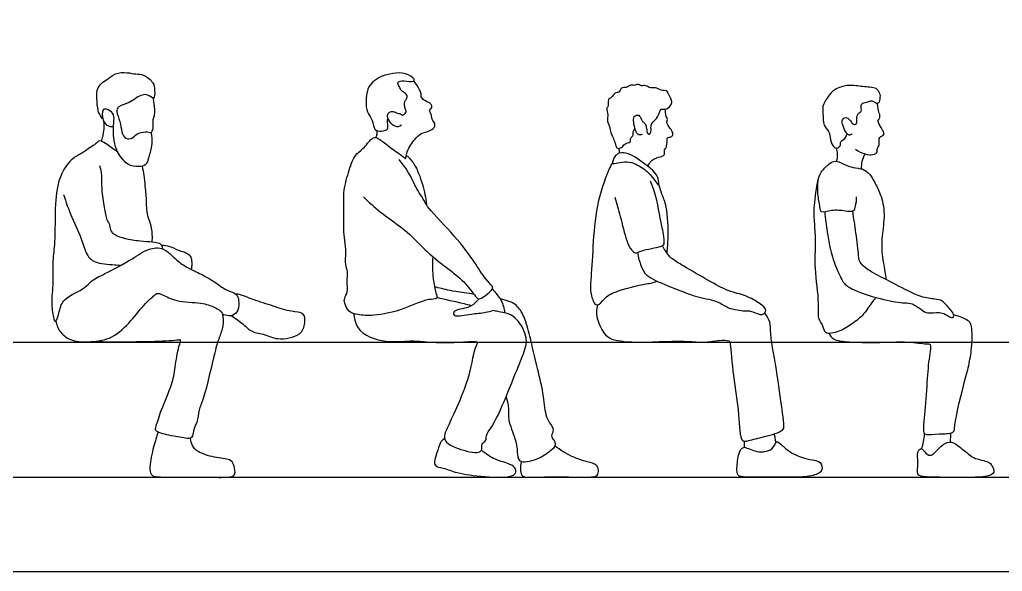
# Model space of a CAD drawing. Header units: millimetres. Extents: x 11.2 to 50.9, y -0.3 to 14.1.
# Drawn here: x 14.956 to 18.278, y 10.298 to 12.165 of the extents above; entities that cross this region are included whole.
import ezdxf

# ---------------------------------------------------------------- set-up
doc = ezdxf.new("R2010")
doc.units = ezdxf.units.MM
for name, color, linetype, true_color in [('AG-DIAGRAM', 7, 'Continuous', 0xfecc66), ('AG-GUIDES', 7, 'Continuous', 0xcccccc), ('AG-PEOPLE', 7, 'Continuous', 0x66ccff), ('X-VPRT', 6, 'Continuous', 0xff00ff)]:
    doc.layers.add(name, color=color, linetype=linetype, true_color=true_color)

msp = doc.modelspace()

# ---------------------------------------------------------------- linework, layer by layer
at = {"layer": 'AG-DIAGRAM'}
msp.add_line((11.4354, 10.6163), (21.0321, 10.6163), dxfattribs=at)
at = {"layer": 'AG-GUIDES'}
msp.add_line((11.4354, 11.0735), (21.0321, 11.0735), dxfattribs=at)
at = {"layer": 'AG-PEOPLE'}
for points, knots in [([(15.2362, 11.8293), (15.2248, 11.8446), (15.2192, 11.8574), (15.2164, 11.8987), (15.2148, 11.9248), (15.2311, 11.9513), (15.2535, 11.9623), (15.2775, 11.9856), (15.3192, 11.9867), (15.3479, 11.9798), (15.3762, 11.9806), (15.4097, 11.9517), (15.4122, 11.929), (15.4125, 11.8871), (15.3855, 11.921), (15.3448, 11.8974), (15.3286, 11.8837), (15.2883, 11.8731), (15.2813, 11.8528), (15.2961, 11.8202), (15.2991, 11.7861), (15.312, 11.7593), (15.337, 11.7617), (15.3508, 11.7795), (15.3718, 11.7847), (15.399, 11.7863), (15.4024, 11.7708), (15.4039, 11.7358), (15.3907, 11.6976), (15.385, 11.6714), (15.3565, 11.6653), (15.3215, 11.6723), (15.3055, 11.69), (15.2854, 11.7151), (15.2737, 11.7538), (15.2725, 11.7881), (15.2726, 11.803), (15.2752, 11.8239), (15.2739, 11.85), (15.2506, 11.8631), (15.234, 11.8627), (15.2328, 11.8226), (15.2548, 11.8026), (15.2673, 11.8025), (15.2729, 11.8031)], [0, 0, 0, 0, 0.225754, 0.585949, 0.88449, 1.188271, 1.473013, 1.797107, 2.158867, 2.470217, 2.770941, 3.130888, 3.423494, 3.719073, 4.004764, 4.37247, 4.655987, 5.008581, 5.248592, 5.583674, 5.928853, 6.218544, 6.475499, 6.739294, 7.009276, 7.288644, 7.487385, 7.826233, 8.197701, 8.476122, 8.765601, 9.103154, 9.377533, 9.697992, 10.066449, 10.398123, 10.617189, 10.877735, 11.162628, 11.444782, 11.640948, 11.973454, 12.276083, 12.510953, 12.510953, 12.510953, 12.510953]), ([(16.2466, 11.8077), (16.2379, 11.8008), (16.2252, 11.8009), (16.2062, 11.8174), (16.1963, 11.8398), (16.2048, 11.8531), (16.2211, 11.855), (16.2286, 11.8477), (16.2435, 11.8477), (16.2489, 11.8391), (16.2596, 11.8469), (16.2644, 11.8531), (16.2583, 11.8642), (16.256, 11.878), (16.2577, 11.8901), (16.267, 11.8985), (16.2646, 11.9143), (16.2487, 11.9207), (16.2406, 11.9334), (16.236, 11.9458), (16.2314, 11.954), (16.2559, 11.9609), (16.2884, 11.9516), (16.2923, 11.9661), (16.258, 11.9872), (16.2177, 11.9833), (16.1782, 11.9743), (16.1482, 11.9549), (16.1296, 11.931), (16.1234, 11.8694), (16.1374, 11.8405), (16.1492, 11.8247), (16.1531, 11.7882), (16.179, 11.7866), (16.1979, 11.7907), (16.2026, 11.8015), (16.1978, 11.8185), (16.1999, 11.8277), (16.201, 11.831)], [0, 0, 0, 0, 0.224381, 0.523352, 0.807863, 1.022226, 1.246944, 1.436357, 1.656605, 1.822451, 2.018982, 2.177601, 2.37792, 2.60433, 2.806539, 3.007663, 3.223191, 3.461107, 3.691162, 3.910119, 4.055668, 4.331721, 4.669094, 4.830284, 5.182138, 5.568233, 5.946415, 6.292465, 6.616181, 7.076375, 7.406851, 7.671914, 8.006872, 8.285177, 8.539222, 8.724681, 8.986816, 9.138183, 9.138183, 9.138183, 9.138183]), ([(16.2607, 11.6941), (16.2623, 11.7048), (16.2668, 11.7257), (16.2948, 11.7665), (16.3178, 11.7839), (16.351, 11.7889), (16.3633, 11.8085), (16.3529, 11.8236), (16.3483, 11.8311), (16.3485, 11.8436), (16.3414, 11.8532), (16.3412, 11.8588), (16.3477, 11.8642), (16.3508, 11.8713), (16.3457, 11.8816), (16.3312, 11.8868), (16.3175, 11.897), (16.3125, 11.9028), (16.3139, 11.9151), (16.3082, 11.9276), (16.2962, 11.948), (16.288, 11.9566)], [0, 0, 0, 0, 0.332115, 0.735896, 1.052064, 1.381383, 1.634672, 1.86987, 2.043388, 2.245496, 2.444039, 2.570382, 2.735011, 2.891121, 3.074212, 3.305423, 3.545771, 3.702133, 3.894077, 4.11188, 4.460766, 4.460766, 4.460766, 4.460766]), ([(17.06, 11.7764), (17.0564, 11.775), (17.0467, 11.7718), (17.036, 11.7917), (17.0316, 11.8166), (17.0294, 11.8383), (17.0517, 11.8459), (17.057, 11.8257), (17.0629, 11.8188), (17.0743, 11.8094), (17.075, 11.7934), (17.0795, 11.7745), (17.0924, 11.7802), (17.0886, 11.8007), (17.0943, 11.8194), (17.1161, 11.8323), (17.1206, 11.8674), (17.14, 11.8578), (17.1573, 11.8735), (17.1633, 11.8876), (17.1535, 11.9069), (17.1479, 11.9138), (17.1469, 11.9254), (17.1226, 11.9234), (17.1069, 11.9377), (17.0878, 11.9308), (17.0739, 11.9445), (17.0574, 11.9386), (17.0455, 11.9485), (17.0331, 11.9399), (17.0217, 11.9467), (17.0079, 11.9317), (16.9884, 11.9378), (16.9839, 11.9159), (16.9664, 11.9196), (16.9578, 11.8991), (16.9421, 11.897), (16.9484, 11.8703), (16.9366, 11.8645), (16.948, 11.8423), (16.9393, 11.8253), (16.9515, 11.803), (16.9535, 11.7826), (16.9611, 11.7675), (16.9688, 11.7494), (16.9707, 11.7388), (16.9751, 11.7273), (16.9936, 11.7306), (16.9987, 11.7458), (17.0232, 11.7487), (17.0196, 11.7643), (17.0317, 11.7721), (17.0286, 11.7835), (17.0333, 11.7925), (17.036, 11.7963)], [0, 0, 0, 0, 0.19479, 0.446697, 0.747407, 0.999943, 1.22751, 1.464435, 1.642973, 1.851994, 2.088919, 2.318408, 2.479968, 2.732059, 2.980065, 3.26625, 3.570221, 3.789339, 4.052824, 4.273666, 4.531557, 4.706813, 4.872921, 5.13572, 5.394886, 5.634484, 5.870269, 6.097006, 6.305218, 6.509088, 6.696962, 6.937515, 7.169205, 7.40048, 7.611969, 7.864471, 8.06517, 8.335274, 8.51474, 8.775937, 9.019708, 9.299547, 9.559843, 9.79751, 10.050103, 10.242978, 10.424072, 10.644522, 10.867448, 11.123445, 11.320576, 11.518682, 11.717796, 11.88249, 11.88249, 11.88249, 11.88249]), ([(17.7702, 11.7781), (17.7673, 11.7756), (17.7585, 11.7695), (17.7468, 11.7865), (17.7374, 11.8105), (17.7354, 11.8266), (17.7496, 11.8365), (17.7627, 11.8261), (17.77, 11.8135), (17.778, 11.8087), (17.7878, 11.8125), (17.7846, 11.8295), (17.7895, 11.8497), (17.8056, 11.8531), (17.7968, 11.876), (17.8102, 11.8847), (17.827, 11.8861), (17.8366, 11.8931), (17.8526, 11.8794), (17.8639, 11.8852), (17.8645, 11.8955), (17.8656, 11.902), (17.8663, 11.912), (17.8604, 11.9211), (17.8524, 11.9341), (17.8285, 11.9355), (17.7829, 11.9412), (17.754, 11.9437), (17.7091, 11.9308), (17.6883, 11.9036), (17.6681, 11.8725), (17.673, 11.8481), (17.6706, 11.8051), (17.6972, 11.7838), (17.6953, 11.7509), (17.7113, 11.7304), (17.7188, 11.7292), (17.7337, 11.7368), (17.7283, 11.7534), (17.7461, 11.7596), (17.7516, 11.772), (17.7533, 11.7779)], [0, 0, 0, 0, 0.194765, 0.433288, 0.734718, 0.956324, 1.164414, 1.3858, 1.608692, 1.775438, 1.932505, 2.162644, 2.418761, 2.617385, 2.867774, 3.077634, 3.314752, 3.498626, 3.744102, 3.925965, 4.10173, 4.252935, 4.428868, 4.618084, 4.830037, 5.104523, 5.494989, 5.814774, 6.193961, 6.534775, 6.872349, 7.158054, 7.524052, 7.844092, 8.167775, 8.445848, 8.595525, 8.808521, 9.01732, 9.25684, 9.462018, 9.462018, 9.462018, 9.462018]), ([(15.3995, 11.7803), (15.4028, 11.7855), (15.41, 11.796), (15.4046, 11.8284), (15.4151, 11.8405), (15.4099, 11.8816), (15.4086, 11.8929), (15.4076, 11.8991)], [0, 0, 0, 0, 0.246539, 0.558406, 0.785884, 1.141746, 1.389823, 1.389823, 1.389823, 1.389823]), ([(17.7819, 11.726), (17.7916, 11.7189), (17.8143, 11.7094), (17.8336, 11.706), (17.8572, 11.7113), (17.8535, 11.7292), (17.8631, 11.74), (17.8608, 11.7492), (17.862, 11.7592), (17.8621, 11.7666), (17.8735, 11.772), (17.8818, 11.7782), (17.8697, 11.7964), (17.8626, 11.809), (17.8562, 11.8235), (17.8638, 11.8306), (17.8647, 11.844), (17.8597, 11.8521), (17.8581, 11.8656), (17.8566, 11.8766), (17.8561, 11.8824)], [0, 0, 0, 0, 0.346724, 0.610069, 0.862652, 1.084447, 1.293166, 1.464283, 1.645885, 1.794802, 1.993392, 2.157696, 2.407814, 2.643012, 2.855596, 3.029481, 3.231895, 3.407406, 3.616837, 3.856468, 3.856468, 3.856468, 3.856468]), ([(17.0798, 11.6683), (17.0824, 11.6748), (17.0906, 11.6867), (17.1045, 11.6965), (17.1263, 11.7012), (17.1382, 11.7076), (17.1338, 11.7248), (17.1428, 11.7296), (17.1418, 11.7411), (17.147, 11.7503), (17.1428, 11.763), (17.1487, 11.7669), (17.1616, 11.7676), (17.1662, 11.7789), (17.158, 11.793), (17.1491, 11.806), (17.142, 11.8152), (17.148, 11.8275), (17.1392, 11.8407), (17.1397, 11.85), (17.1386, 11.8618)], [0, 0, 0, 0, 0.27443, 0.522431, 0.805591, 1.00927, 1.237974, 1.410668, 1.60257, 1.799835, 2.004122, 2.145063, 2.353266, 2.540044, 2.778664, 3.022388, 3.215335, 3.420174, 3.651709, 3.865328, 3.865328, 3.865328, 3.865328]), ([(15.2315, 11.7536), (15.2359, 11.7642), (15.2395, 11.7801), (15.2417, 11.797), (15.2413, 11.8128), (15.2404, 11.8192)], [0.0357148, 0.0357148, 0.0357148, 0.0357148, 0.2280052, 0.543189, 0.7504119, 0.7504119, 0.7504119, 0.7504119]), ([(16.3527, 11.3626), (16.3504, 11.3379), (16.3514, 11.2895), (16.3616, 11.2434), (16.3699, 11.2168), (16.3311, 11.2218), (16.2547, 11.1823), (16.1563, 11.1612), (16.1006, 11.1649), (16.0674, 11.1747), (16.053, 11.2045), (16.0528, 11.2227), (16.0668, 11.2443), (16.0611, 11.2785), (16.0663, 11.3121), (16.0556, 11.3358), (16.0601, 11.3768), (16.0544, 11.4173), (16.0504, 11.4576), (16.0536, 11.5062), (16.0481, 11.5801), (16.066, 11.6448), (16.0869, 11.7085), (16.1168, 11.7245), (16.1444, 11.7647), (16.1645, 11.7681), (16.1933, 11.7423), (16.2384, 11.7123), (16.2532, 11.7001), (16.2607, 11.6941)], [0, 0, 0, 0, 0.504052, 0.912712, 1.162981, 1.466864, 2.016851, 2.611314, 3.042964, 3.372556, 3.692462, 3.935849, 4.219313, 4.561975, 4.898435, 5.189031, 5.558433, 5.935678, 6.302771, 6.710313, 7.209956, 7.700349, 8.16181, 8.502395, 8.897962, 9.132431, 9.487645, 9.922106, 10.235103, 10.235103, 10.235103, 10.235103]), ([(16.1598, 11.7658), (16.1616, 11.7686), (16.1646, 11.7749), (16.1647, 11.7847), (16.1637, 11.7893)], [0, 0, 0, 0, 0.1854418, 0.4058341, 0.4058341, 0.4058341, 0.4058341]), ([(15.2872, 11.7168), (15.2769, 11.7239), (15.2387, 11.751), (15.225, 11.7585), (15.2132, 11.7435), (15.2007, 11.7364), (15.1943, 11.7325), (15.1859, 11.7273), (15.167, 11.7105), (15.1314, 11.698), (15.0862, 11.6335), (15.0738, 11.5422), (15.0765, 11.4126), (15.0656, 11.3514), (15.0698, 11.2793), (15.0643, 11.2313), (15.0636, 11.2014), (15.0681, 11.1549), (15.0783, 11.1365), (15.0911, 11.1821), (15.1009, 11.2233), (15.1785, 11.2543), (15.1966, 11.2825), (15.2458, 11.3059), (15.3353, 11.3527), (15.3878, 11.3914), (15.4447, 11.396), (15.4849, 11.3492), (15.525, 11.3239), (15.5693, 11.3042), (15.6219, 11.2739), (15.6541, 11.2479), (15.6911, 11.2384), (15.6971, 11.2149), (15.6973, 11.181), (15.6762, 11.1616), (15.6615, 11.162), (15.6474, 11.165), (15.6411, 11.1683)], [0, 0, 0, 0, 0.302115, 0.773847, 1.004098, 1.276554, 1.276554, 1.276554, 1.584277, 1.937476, 2.422738, 2.984948, 3.63251, 4.091911, 4.572693, 4.9657, 5.286912, 5.682899, 5.866481, 6.207317, 6.593999, 7.094848, 7.420878, 7.832698, 8.414885, 8.8813, 9.282342, 9.718403, 10.112642, 10.512377, 10.957949, 11.333048, 11.666425, 11.931619, 12.260934, 12.549072, 12.762645, 13.02616, 13.02616, 13.02616, 13.02616]), ([(17.7165, 11.7299), (17.7185, 11.7233), (17.7211, 11.7094), (17.7191, 11.6934), (17.7169, 11.6853)], [0, 0, 0, 0, 0.2636433, 0.5444264, 0.5444264, 0.5444264, 0.5444264]), ([(16.2628, 11.7056), (16.2725, 11.6969), (16.2925, 11.6784), (16.32, 11.6059), (16.3285, 11.5623), (16.3309, 11.5393)], [0, 0, 0, 0, 0.365338, 0.870489, 1.357002, 1.357002, 1.357002, 1.357002]), ([(16.9595, 11.6778), (16.9612, 11.6907), (16.9682, 11.7036), (16.9834, 11.7166), (17.016, 11.712), (17.0426, 11.6961), (17.1153, 11.6443), (17.1159, 11.617), (17.1192, 11.5965), (17.0892, 11.6418), (17.0645, 11.6621), (17.0126, 11.693), (16.9657, 11.6761), (16.9595, 11.6778)], [0, 0, 0, 0, 0.238757, 0.499543, 0.824938, 1.182015, 1.741569, 2.055965, 2.23362, 2.614421, 2.991346, 3.455425, 3.877716, 3.877716, 3.877716, 3.877716]), ([(16.9802, 11.7292), (16.981, 11.7268), (16.9821, 11.7236), (16.9832, 11.7164), (16.9836, 11.713)], [0, 0, 0, 0, 0.1575572, 0.2807543, 0.2807543, 0.2807543, 0.2807543]), ([(17.803, 11.6592), (17.8021, 11.6681), (17.8031, 11.6863), (17.81, 11.7029), (17.8145, 11.7104)], [0, 0, 0, 0, 0.2981618, 0.5945688, 0.5945688, 0.5945688, 0.5945688]), ([(15.2254, 11.6712), (15.2285, 11.6603), (15.2344, 11.6372), (15.2309, 11.5891), (15.2412, 11.5314), (15.2478, 11.4873), (15.2615, 11.4706), (15.2621, 11.4468), (15.2793, 11.4361), (15.3125, 11.4218), (15.362, 11.4163), (15.4032, 11.4131), (15.4276, 11.4101), (15.4354, 11.4028), (15.4377, 11.3933), (15.4381, 11.3891)], [0, 0, 0, 0, 0.335011, 0.730724, 1.177457, 1.55419, 1.813376, 2.075592, 2.319154, 2.661034, 3.070919, 3.445361, 3.717892, 3.911281, 4.056105, 4.056105, 4.056105, 4.056105]), ([(15.3694, 11.6688), (15.372, 11.6586), (15.3767, 11.6374), (15.3788, 11.6003), (15.3846, 11.5506), (15.3829, 11.5228), (15.3912, 11.4897), (15.4026, 11.4592), (15.4038, 11.4281), (15.4025, 11.4129)], [0, 0, 0, 0, 0.321146, 0.675212, 1.078235, 1.383426, 1.709379, 2.039275, 2.427156, 2.427156, 2.427156, 2.427156]), ([(16.1182, 11.5649), (16.1369, 11.5471), (16.1741, 11.5115), (16.2696, 11.4483), (16.3304, 11.3778), (16.4078, 11.3193), (16.4625, 11.2763), (16.4984, 11.2249), (16.5096, 11.217), (16.531, 11.2308), (16.5565, 11.2516), (16.5538, 11.2645), (16.528, 11.2886), (16.4907, 11.3496), (16.4308, 11.4309), (16.3377, 11.5234), (16.3248, 11.5521), (16.2889, 11.6055), (16.2804, 11.6335), (16.254, 11.6734), (16.239, 11.691)], [0, 0, 0, 0, 0.514301, 1.132948, 1.70471, 2.273316, 2.776658, 3.224688, 3.411866, 3.69803, 4.028555, 4.210064, 4.541083, 5.031299, 5.643602, 6.298637, 6.639962, 7.089111, 7.420454, 7.907046, 7.907046, 7.907046, 7.907046]), ([(16.9587, 11.6781), (16.956, 11.6745), (16.9432, 11.6501), (16.906, 11.5477), (16.8946, 11.4204), (16.8886, 11.295), (16.8832, 11.2499), (16.8945, 11.2069), (16.9115, 11.1935), (16.9352, 11.2256), (16.9662, 11.2457), (17.0624, 11.2702), (17.0945, 11.2736), (17.1111, 11.2797)], [5.627231, 5.627231, 5.627231, 5.627231, 5.773253, 6.407152, 7.086269, 7.711064, 8.102698, 8.473849, 8.692606, 9.013909, 9.458431, 10.048382, 10.357785, 10.357785, 10.357785, 10.357785]), ([(17.8506, 11.2245), (17.846, 11.2192), (17.8326, 11.2029), (17.8116, 11.1661), (17.7699, 11.1348), (17.7304, 11.1083), (17.6754, 11.0971), (17.6744, 11.1294), (17.6523, 11.1544), (17.661, 11.2082), (17.6418, 11.3232), (17.6485, 11.4083), (17.6435, 11.4748), (17.64, 11.5333), (17.6502, 11.5987), (17.6549, 11.6192), (17.6576, 11.6309), (17.6626, 11.6452), (17.675, 11.6603), (17.7085, 11.6934), (17.7428, 11.6752), (17.7726, 11.6623), (17.807, 11.6615), (17.8303, 11.6428), (17.8466, 11.6146), (17.8686, 11.5732), (17.8833, 11.5062), (17.8697, 11.4336), (17.8701, 11.3786), (17.8753, 11.344), (17.8841, 11.3019), (17.8844, 11.2856)], [5.881486, 5.881486, 5.881486, 5.881486, 6.095091, 6.490721, 6.903504, 7.317108, 7.702243, 7.981541, 8.297789, 8.709692, 9.335641, 9.877327, 10.335474, 10.788823, 11.318693, 11.318693, 11.318693, 11.620124, 11.93915, 12.257775, 12.589261, 12.925719, 13.256147, 13.560318, 13.884787, 14.277219, 14.753187, 15.252672, 15.671238, 16.032739, 16.422581, 16.422581, 16.422581, 16.422581]), ([(16.9684, 11.5643), (16.9745, 11.5424), (16.9866, 11.501), (17.0056, 11.4186), (17.0208, 11.3861), (17.0392, 11.3721), (17.058, 11.3853), (17.1228, 11.3951), (17.1379, 11.4047), (17.132, 11.4449), (17.117, 11.5087), (17.1082, 11.5744), (17.089, 11.6181)], [0, 0, 0, 0, 0.47437, 1.001724, 1.344627, 1.585731, 1.851974, 2.31785, 2.537777, 2.878897, 3.35371, 4.286323, 4.286323, 4.286323, 4.286323]), ([(17.1163, 11.6054), (17.1196, 11.5954), (17.1257, 11.5734), (17.1462, 11.5314), (17.1479, 11.4258), (17.1455, 11.393), (17.1437, 11.3758)], [0, 0, 0, 0, 0.323109, 0.718165, 1.302619, 1.716954, 1.716954, 1.716954, 1.716954]), ([(17.6549, 11.6192), (17.6531, 11.6045), (17.6512, 11.5756), (17.6611, 11.5334), (17.6618, 11.5081), (17.7043, 11.5236), (17.7437, 11.5187), (17.7782, 11.5139), (17.782, 11.535), (17.7863, 11.5547), (17.7856, 11.5651)], [0, 0, 0, 0, 0.38469, 0.768015, 1.005321, 1.350794, 1.737557, 2.046531, 2.282315, 2.604884, 2.604884, 2.604884, 2.604884]), ([(15.1038, 11.5732), (15.112, 11.5472), (15.1294, 11.4972), (15.1679, 11.4194), (15.1797, 11.3696), (15.208, 11.3397), (15.2621, 11.3363), (15.2911, 11.3341), (15.2978, 11.3337)], [0, 0, 0, 0, 0.517795, 1.050657, 1.452211, 1.800267, 2.229729, 2.365068, 2.365068, 2.365068, 2.365068]), ([(17.6776, 11.5147), (17.6798, 11.4922), (17.6861, 11.4467), (17.6936, 11.3951), (17.7128, 11.3305), (17.7321, 11.2917), (17.7428, 11.2694), (17.7783, 11.2465), (17.8762, 11.2149), (17.9456, 11.2054), (17.9736, 11.2064), (18.0054, 11.1825), (18.0247, 11.1694), (18.0655, 11.1756), (18.0844, 11.1695), (18.1129, 11.1494), (18.1153, 11.1703), (18.1003, 11.1847), (18.0764, 11.2164), (18.0498, 11.2188), (18.0005, 11.2257), (17.9496, 11.2523), (17.8694, 11.2932), (17.8164, 11.3211), (17.7952, 11.3444), (17.7919, 11.3685), (17.7838, 11.4441), (17.7762, 11.4921), (17.7722, 11.5174)], [0, 0, 0, 0, 0.475495, 0.897591, 1.37115, 1.749087, 2.02077, 2.381574, 2.976378, 3.459048, 3.756127, 4.10674, 4.388306, 4.742239, 5.018666, 5.316266, 5.511561, 5.778974, 6.132617, 6.424268, 6.820047, 7.264564, 7.819153, 8.245358, 8.498555, 8.772049, 9.30654, 9.805172, 9.805172, 9.805172, 9.805172]), ([(15.4347, 11.4018), (15.444, 11.4012), (15.463, 11.3991), (15.4933, 11.383), (15.5203, 11.3771), (15.5357, 11.3621), (15.537, 11.3475), (15.5377, 11.3353), (15.5366, 11.3241), (15.5359, 11.3195)], [0, 0, 0, 0, 0.303884, 0.6385, 0.940776, 1.192933, 1.403653, 1.62901, 1.774691, 1.774691, 1.774691, 1.774691]), ([(17.0446, 11.3768), (17.0464, 11.361), (17.0567, 11.3303), (17.0731, 11.2946), (17.1483, 11.2641), (17.245, 11.2241), (17.3159, 11.2146), (17.343, 11.1894), (17.4024, 11.1772), (17.4291, 11.1821), (17.4665, 11.1589), (17.4846, 11.1843), (17.4575, 11.2055), (17.4101, 11.2332), (17.3508, 11.2446), (17.2828, 11.2827), (17.2036, 11.3291), (17.1584, 11.3557), (17.1437, 11.3753), (17.1334, 11.3916), (17.1295, 11.4001)], [0, 0, 0, 0, 0.396765, 0.742818, 1.24856, 1.854137, 2.32632, 2.67244, 3.105833, 3.41655, 3.767571, 4.017464, 4.323478, 4.75366, 5.197944, 5.708495, 6.268252, 6.676481, 6.954204, 7.259577, 7.259577, 7.259577, 7.259577]), ([(15.0777, 11.1447), (15.0804, 11.1312), (15.0913, 11.104), (15.1334, 11.0737), (15.1981, 11.0738), (15.2708, 11.0838), (15.333, 11.1446), (15.3772, 11.2031), (15.4093, 11.2303), (15.4206, 11.241), (15.4412, 11.234), (15.4867, 11.2074), (15.5673, 11.2097), (15.6111, 11.1934), (15.6332, 11.1821), (15.6437, 11.1685), (15.6448, 11.1266), (15.6292, 11.0871), (15.6143, 11.0406), (15.5805, 10.8826), (15.56, 10.8469), (15.5581, 10.8034), (15.5429, 10.7838), (15.5418, 10.7451), (15.5134, 10.7488), (15.4631, 10.7571), (15.4097, 10.7702), (15.4183, 10.7921), (15.434, 10.8472), (15.472, 10.9296), (15.4808, 10.9829), (15.4911, 11.0573), (15.5042, 11.0832), (15.481, 11.0778), (15.3884, 11.0741), (15.2636, 11.0727), (15.1969, 11.0753)], [0, 0, 0, 0, 0.368534, 0.764808, 1.219798, 1.704223, 2.233041, 2.732201, 3.094888, 3.299981, 3.543346, 3.957311, 4.475057, 4.866075, 5.13884, 5.36376, 5.724673, 6.092102, 6.50592, 7.180414, 7.562405, 7.917682, 8.209722, 8.529532, 8.790544, 9.223063, 9.616451, 9.839641, 10.275149, 10.825413, 11.254266, 11.681292, 11.937591, 12.142493, 12.684989, 13.495659, 13.495659, 13.495659, 13.495659]), ([(15.6724, 11.1628), (15.6855, 11.1533), (15.7123, 11.1353), (15.7386, 11.1057), (15.7868, 11.1012), (15.8258, 11.0783), (15.9084, 11.0934), (15.9213, 11.1362), (15.9192, 11.1768), (15.871, 11.1749), (15.8127, 11.1963), (15.7486, 11.2152), (15.6997, 11.2357), (15.6906, 11.2356), (15.6866, 11.2359)], [0, 0, 0, 0, 0.399124, 0.752767, 1.134541, 1.524777, 2.018786, 2.384034, 2.705778, 3.065054, 3.523269, 4.006823, 4.411278, 4.610269, 4.610269, 4.610269, 4.610269]), ([(16.4918, 11.2352), (16.4692, 11.2386), (16.4121, 11.2471), (16.3845, 11.2542), (16.362, 11.2595), (16.3581, 11.2604)], [7.3331921, 7.3331921, 7.3331921, 7.3331921, 7.6045421, 8.0477903, 8.1394547, 8.1394547, 8.1394547, 8.1394547]), ([(16.5538, 11.2532), (16.5592, 11.2471), (16.5694, 11.2336), (16.5855, 11.2147), (16.5941, 11.1869), (16.5953, 11.1727)], [0, 0, 0, 0, 0.2893176, 0.5810358, 0.9627835, 0.9627835, 0.9627835, 0.9627835]), ([(16.4836, 11.1969), (16.4754, 11.1989), (16.4322, 11.2092), (16.3969, 11.217), (16.3656, 11.2242)], [10.9880958, 10.9880958, 10.9880958, 10.9880958, 11.1202429, 11.6938492, 11.6938492, 11.6938492, 11.6938492]), ([(16.5075, 11.2198), (16.5054, 11.2166), (16.5004, 11.2097), (16.4759, 11.1871), (16.4214, 11.184), (16.4215, 11.1602), (16.4533, 11.1635), (16.4815, 11.1691), (16.5317, 11.1732), (16.5471, 11.1781), (16.5549, 11.1805)], [0, 0, 0, 0, 0.198254, 0.533911, 0.948589, 1.149219, 1.445796, 1.780985, 2.188708, 2.478219, 2.478219, 2.478219, 2.478219]), ([(16.6005, 10.8893), (16.6049, 10.8706), (16.6118, 10.8442), (16.6035, 10.8136), (16.6344, 10.7428), (16.6386, 10.7044), (16.6394, 10.6606), (16.7085, 10.6752), (16.7493, 10.7048), (16.7722, 10.7255), (16.7626, 10.7418), (16.7516, 10.7562), (16.7626, 10.7741), (16.7567, 10.7896), (16.7326, 10.8205), (16.7296, 10.8903), (16.7059, 10.987), (16.6818, 11.0905), (16.6649, 11.1557), (16.64, 11.1975), (16.616, 11.2113), (16.586, 11.2185), (16.58, 11.2199)], [0.093951, 0.093951, 0.093951, 0.093951, 0.389772, 0.711087, 1.090954, 1.450969, 1.765792, 2.189269, 2.609267, 2.892023, 3.113898, 3.343165, 3.580615, 3.795749, 4.135373, 4.59727, 5.106398, 5.684964, 6.117367, 6.48642, 6.875354, 6.964377, 6.964377, 6.964377, 6.964377]), ([(16.9091, 11.1991), (16.9064, 11.1855), (16.9024, 11.158), (16.9291, 11.1024), (16.9584, 11.078), (17.0511, 11.0712), (17.1362, 11.0767), (17.2205, 11.077), (17.2759, 11.071), (17.3154, 11.0803), (17.3575, 11.0806), (17.3584, 11.0636), (17.3686, 10.9502), (17.3887, 10.8404), (17.3904, 10.7311), (17.4231, 10.7421), (17.4725, 10.7523), (17.5388, 10.7713), (17.5407, 10.7922), (17.5339, 10.8396), (17.5191, 10.9615), (17.4926, 11.097), (17.4954, 11.1404), (17.4834, 11.1608), (17.4747, 11.1724)], [0, 0, 0, 0, 0.370966, 0.83299, 1.176074, 1.780003, 2.335066, 2.855514, 3.285234, 3.684285, 3.991897, 4.190655, 4.781117, 5.446381, 5.986849, 6.243955, 6.674939, 7.136712, 7.362509, 7.740389, 8.397029, 9.105443, 9.489217, 9.822761, 9.822761, 9.822761, 9.822761]), ([(16.084, 11.1705), (16.0875, 11.1581), (16.0922, 11.1039), (16.1966, 11.068), (16.2756, 11.0817), (16.3654, 11.0698), (16.4373, 11.073), (16.5131, 11.0781), (16.493, 11.0601), (16.4764, 10.9508), (16.433, 10.8519), (16.402, 10.7843), (16.3889, 10.757), (16.3972, 10.7315), (16.4281, 10.7161), (16.5009, 10.6929), (16.5217, 10.7093), (16.5147, 10.7299), (16.5351, 10.7393), (16.5302, 10.7592), (16.5545, 10.7881), (16.5884, 10.857), (16.6371, 10.981), (16.6648, 11.0461), (16.6743, 11.0941), (16.6306, 11.1686), (16.5916, 11.173), (16.5611, 11.1792), (16.5549, 11.1805)], [0, 0, 0, 0, 0.363679, 0.979944, 1.516459, 2.062417, 2.597655, 3.039157, 3.240886, 3.745534, 4.318519, 4.818334, 5.12818, 5.399459, 5.746533, 6.252826, 6.50862, 6.750143, 6.993316, 7.229226, 7.568643, 8.086631, 8.717613, 9.209919, 9.597876, 10.039807, 10.490991, 10.599308, 10.599308, 10.599308, 10.599308]), ([(17.6925, 11.1029), (17.6962, 11.096), (17.7052, 11.0788), (17.766, 11.0733), (17.8512, 11.0711), (17.9584, 11.077), (18.0173, 11.0666), (18.0377, 11.069), (18.0342, 11.0386), (18.0274, 11.0024), (18.0221, 10.9122), (18.014, 10.811), (18.0096, 10.7668), (18.0217, 10.7587), (18.0583, 10.7634), (18.1146, 10.7641), (18.1169, 10.7823), (18.1174, 10.807), (18.1498, 10.9397), (18.1678, 11.0027), (18.1769, 11.0703), (18.1761, 11.1344), (18.163, 11.1467), (18.1429, 11.1576), (18.1216, 11.1637), (18.1136, 11.1659)], [0, 0, 0, 0, 0.280292, 0.707663, 1.252418, 1.863769, 2.350808, 2.568755, 2.828879, 3.181398, 3.772454, 4.351313, 4.706114, 4.890679, 5.244138, 5.55373, 5.765459, 6.051157, 6.986406, 7.454046, 7.870282, 8.272513, 8.569207, 8.849511, 9.048909, 9.048909, 9.048909, 9.048909]), ([(15.4228, 10.7693), (15.4206, 10.7613), (15.416, 10.7446), (15.3992, 10.6884), (15.3906, 10.6186), (15.4358, 10.6167), (15.4884, 10.6174), (15.6236, 10.6156), (15.6809, 10.6163), (15.685, 10.6346), (15.6803, 10.6606), (15.6672, 10.6787), (15.6098, 10.6824), (15.5566, 10.7012), (15.5391, 10.7208), (15.5338, 10.7393), (15.5327, 10.7482)], [0, 0, 0, 0, 0.28519, 0.734269, 1.149143, 1.472242, 1.903557, 2.58387, 2.990389, 3.196737, 3.497527, 3.750169, 4.123663, 4.556352, 4.897394, 5.194462, 5.194462, 5.194462, 5.194462]), ([(18.1039, 10.7662), (18.1034, 10.7616), (18.1022, 10.7491), (18.1015, 10.7397), (18.1013, 10.7356)], [0.0344691, 0.0344691, 0.0344691, 0.0344691, 0.2229998, 0.4495169, 0.4495169, 0.4495169, 0.4495169]), ([(16.3929, 10.7471), (16.3881, 10.7444), (16.3769, 10.7373), (16.3712, 10.709), (16.3481, 10.6523), (16.3909, 10.6482), (16.4369, 10.628), (16.5233, 10.6179), (16.6331, 10.6126), (16.6353, 10.6465), (16.6132, 10.6626), (16.5618, 10.6745), (16.5314, 10.6957), (16.5166, 10.7075)], [0, 0, 0, 0, 0.237869, 0.559974, 0.973929, 1.29302, 1.706097, 2.276151, 2.85156, 3.159552, 3.449198, 3.869108, 4.309533, 4.309533, 4.309533, 4.309533]), ([(17.4062, 10.7179), (17.3938, 10.714), (17.3858, 10.6948), (17.3798, 10.649), (17.3817, 10.6216), (17.4005, 10.616), (17.4654, 10.618), (17.5696, 10.6151), (17.6289, 10.6181), (17.6744, 10.6334), (17.6655, 10.6719), (17.6341, 10.674), (17.598, 10.6831), (17.5471, 10.7062), (17.5144, 10.7476), (17.5067, 10.7132), (17.4759, 10.7016), (17.4494, 10.7008), (17.4156, 10.7155), (17.4062, 10.7179)], [0, 0, 0, 0, 0.282448, 0.698814, 0.988348, 1.214085, 1.687125, 2.302984, 2.770519, 3.139095, 3.448186, 3.758841, 4.121947, 4.580282, 4.944882, 5.220391, 5.54799, 5.86387, 6.258116, 6.258116, 6.258116, 6.258116]), ([(17.4062, 10.7179), (17.4065, 10.7217), (17.4069, 10.7268), (17.4063, 10.7349), (17.4059, 10.7379)], [0, 0, 0, 0, 0.1954401, 0.3054493, 0.3054493, 0.3054493, 0.3054493]), ([(17.5133, 10.7338), (17.5122, 10.7388), (17.5108, 10.7449), (17.5086, 10.7577), (17.5077, 10.7631)], [0, 0, 0, 0, 0.2264515, 0.365105, 0.365105, 0.365105, 0.365105]), ([(18.0121, 10.7064), (18.0092, 10.7101), (18.0047, 10.716), (17.9884, 10.7034), (17.9946, 10.6643), (17.9888, 10.6264), (18.0067, 10.6165), (18.0665, 10.6166), (18.217, 10.6126), (18.256, 10.6296), (18.243, 10.6569), (18.2321, 10.6701), (18.185, 10.6786), (18.1672, 10.6922), (18.1295, 10.723), (18.1025, 10.7418), (18.0652, 10.719), (18.0486, 10.6945), (18.0281, 10.6873), (18.0165, 10.701), (18.0121, 10.7064)], [0, 0, 0, 0, 0.184724, 0.398127, 0.761515, 1.112813, 1.346298, 1.790224, 2.45127, 2.782646, 3.059661, 3.302142, 3.685101, 3.971965, 4.403572, 4.701732, 4.960655, 5.290871, 5.528319, 5.802698, 5.802698, 5.802698, 5.802698]), ([(18.0059, 10.7125), (18.0081, 10.7205), (18.0118, 10.7367), (18.0145, 10.7546), (18.0154, 10.7636)], [0, 0, 0, 0, 0.2874387, 0.5879549, 0.5879549, 0.5879549, 0.5879549]), ([(16.6514, 10.67), (16.6482, 10.6596), (16.6484, 10.6383), (16.6537, 10.617), (16.6857, 10.6155), (16.7678, 10.6196), (16.8732, 10.6151), (16.9111, 10.6189), (16.9141, 10.6414), (16.9074, 10.6611), (16.8724, 10.6684), (16.8207, 10.6852), (16.7833, 10.7082), (16.7657, 10.7218)], [0, 0, 0, 0, 0.320099, 0.558341, 0.84211, 1.363597, 1.954145, 2.268008, 2.504851, 2.742872, 3.062255, 3.481214, 3.939161, 3.939161, 3.939161, 3.939161])]:
    msp.add_open_spline(points, degree=3, knots=knots, dxfattribs=at)
at = {"layer": 'X-VPRT'}
msp.add_lwpolyline([(11.1754, 12.2029), (11.1754, 10.2979), (21.2353, 10.2979), (21.2353, 12.2029)], close=True, dxfattribs=at)

doc.saveas('drawing.dxf')
